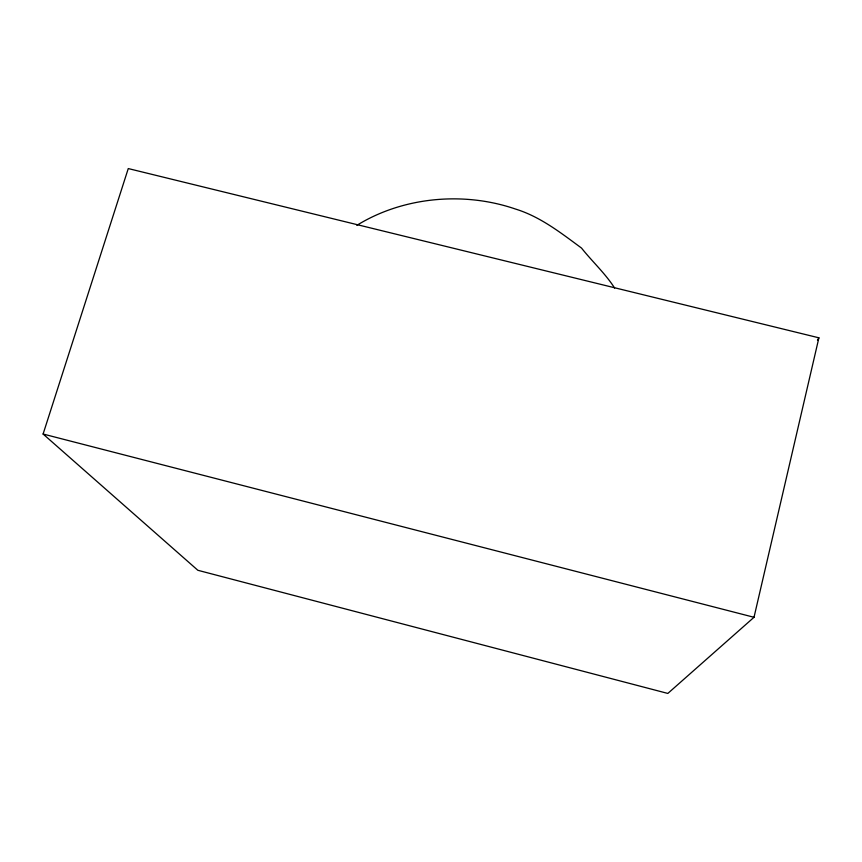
<?xml version="1.0" encoding="UTF-8"?>
<svg xmlns="http://www.w3.org/2000/svg" width="862" height="862" viewBox="0 0 862 862"><rect width="100%" height="100%" fill="white"/><g stroke="black" fill="none" stroke-linecap="round" stroke-linejoin="round"><path stroke-width="1.29" d="M754.013 617.289L818.9 337.818L128.266 168.564L43.1 434.028L197.861 570.288L667.824 693.436L754.013 617.289L43.1 434.028M817.467 340.091L818.9 337.818M356.836 225.348C403.265 196.73 464.004 191.321 515.498 209.046C540.355 216.696 560.871 232.902 581.516 248.062C592.237 261.585 605.329 273.491 614.628 288.048"/></g></svg>
